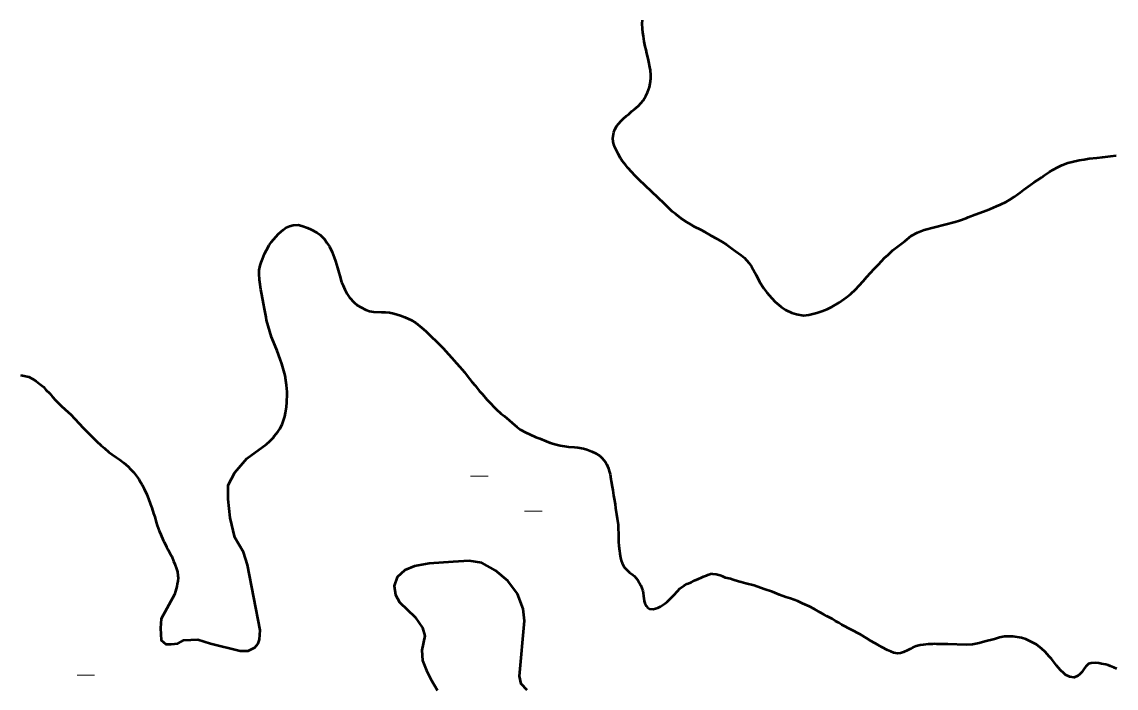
# Model space of a CAD drawing. Header units: metres. Extents: x 531395 to 538605, y 1843190 to 1853105.
# Drawn here: x 535329 to 536395, y 1846548 to 1847196 of the extents above; entities that cross this region are included whole.
import ezdxf

# ---------------------------------------------------------------- set-up
doc = ezdxf.new("R2010")
doc.units = ezdxf.units.M
doc.header["$LTSCALE"] = 4
doc.layers.add('2', color=7, linetype='Continuous', lineweight=53)
doc.layers.add('61', color=7, linetype='Continuous', lineweight=13)

msp = doc.modelspace()

# ---------------------------------------------------------------- linework, layer by layer
at = {"layer": '2'}
for points in [[(536000, 1846988.13), (535994.27, 1846991.41), (535990.11, 1846993.68), (535984.15, 1846996.7), (535980.47, 1846998.93), (535976.68, 1847001.25), (535971.04, 1847004.87), (535965.91, 1847008.93), (535962.35, 1847011.75), (535959.14, 1847014.8), (535954.53, 1847019.31), (535930.19, 1847042.51), (535925.98, 1847046.87), (535923.07, 1847049.85), (535919.05, 1847054.23), (535916.81, 1847057.2), (535913.62, 1847060.91), (535911.8, 1847063.55), (535909.61, 1847067.67), (535908.27, 1847070.27), (535906.48, 1847074.24), (535905.42, 1847076.77), (535904.74, 1847079.35), (535904.52, 1847082.94), (535904.74, 1847085.15), (535905.53, 1847088.94), (535906.48, 1847091.43), (535908.44, 1847094.98), (535909.91, 1847097.05), (535912.5, 1847100.1), (535914.47, 1847101.94), (535917.85, 1847104.71), (535920.01, 1847106.57), (535923.12, 1847109.21), (535925.63, 1847111.31), (535929.33, 1847114.68), (535931.69, 1847117.24), (535933.87, 1847119.77), (535936.76, 1847124.28), (535938.29, 1847127.5), (535940.05, 1847132.74), (535940.98, 1847136.26), (535941.45, 1847141.16), (535941.46, 1847144.39), (535941.18, 1847149.2), (535940.44, 1847152.34), (535939.4, 1847157.26), (535938.73, 1847160.5), (535937.67, 1847165.6), (535936.88, 1847169.12), (535936.11, 1847172.45), (535935.07, 1847177.36), (535934.19, 1847182.48), (535933.59, 1847186.02), (535933.37, 1847189.6), (535933.15, 1847194.71), (535933.33, 1847198.15)], [(536311.21, 1847037.75), (536314.83, 1847040.17), (536317.38, 1847041.89), (536321.98, 1847044.9), (536324.97, 1847046.95), (536329.73, 1847050.17), (536332.91, 1847052.25), (536337.92, 1847054.92), (536341.9, 1847056.71), (536347.73, 1847058.91), (536351.96, 1847060.16), (536358.54, 1847061.59), (536363.48, 1847062.44), (536368.33, 1847063.2), (536376.04, 1847063.9), (536381.3, 1847064.51), (536389.17, 1847065.42), (536394.68, 1847066.35)], [(536000, 1846988.13), (536000.48, 1846987.85), (536004.72, 1846985.68), (536010.93, 1846982.12), (536015.03, 1846979.56), (536020.43, 1846975.62), (536024.05, 1846973.09), (536029.53, 1846969.26), (536032.72, 1846966.4), (536037.05, 1846961.77), (536039.47, 1846958.15), (536042.81, 1846952.27), (536044.01, 1846950.12), (536047.47, 1846943.3), (536051.46, 1846936.73), (536054.48, 1846932.8), (536059.2, 1846927.36), (536062.66, 1846923.77), (536068.35, 1846918.92), (536072.5, 1846915.98), (536078.93, 1846912.92), (536083.28, 1846911.52), (536090.33, 1846910.54), (536095.39, 1846911.12), (536103.08, 1846912.87), (536108.12, 1846914.5), (536113.12, 1846916.5), (536117.88, 1846918.86), (536124.91, 1846923), (536131.77, 1846927.79), (536135.84, 1846931.21), (536141.07, 1846936.09), (536144.12, 1846939.3), (536148.68, 1846944.2), (536151.53, 1846947.57), (536155.92, 1846952.26), (536158.77, 1846955.63), (536163.19, 1846960.14), (536166.07, 1846963.14), (536169.2, 1846966.45), (536172.55, 1846969.59), (536177.15, 1846974.12), (536188.78, 1846982.77), (536195.19, 1846987.95), (536201.18, 1846991.27), (536207.79, 1846993.96), (536238.04, 1847001.52), (536242.06, 1847002.93), (536248.53, 1847005.3), (536250.61, 1847006.21), (536257.44, 1847008.8), (536261.83, 1847010.26), (536268.2, 1847012.71), (536272.28, 1847014.42), (536278.09, 1847016.8), (536282.06, 1847018.6), (536287.56, 1847021.23), (536290.86, 1847023.04), (536295.38, 1847025.94), (536299.05, 1847028.65), (536301.34, 1847030.24), (536304.56, 1847032.8), (536306.66, 1847034.37), (536308.95, 1847035.97), (536311.21, 1847037.75)], [(535567.29, 1846905.99), (535566.8, 1846908.78), (535565.2, 1846916.78), (535564.08, 1846922.16), (535562.5, 1846930.76), (535561.69, 1846935.59), (535560.68, 1846942.83), (535560.43, 1846944.97), (535559.98, 1846951.02), (535560, 1846954.45), (535560.97, 1846959.07), (535561.87, 1846962.1), (535563.1, 1846965.17), (535565.33, 1846970.44), (535567, 1846974.06), (535569.86, 1846978.99), (535572.08, 1846982.17), (535576.13, 1846986.9), (535578.88, 1846989.81), (535583.45, 1846993.68), (535586.44, 1846995.95), (535589.7, 1846997.42), (535593.01, 1846998.39), (535597.92, 1846998.54), (535601.52, 1846997.79), (535607.01, 1846995.83), (535610.7, 1846994.25), (535616.15, 1846991.29), (535619.42, 1846989), (535623.68, 1846984.73), (535625.91, 1846981.31), (535628.44, 1846977.51), (535631.07, 1846972.13), (535633.18, 1846966.86), (535634.34, 1846963.4), (535635.4, 1846960.02), (535636.37, 1846956.7), (535637.56, 1846952.16), (535638.42, 1846949.08), (535640.3, 1846942.95), (535641.69, 1846939.6), (535643.32, 1846935.61), (535645.43, 1846931.85), (535648.15, 1846927.9), (535652.55, 1846923.06), (535655.61, 1846920.49), (535659.01, 1846918.55), (535664.01, 1846915.78), (535667.5, 1846914.52), (535671.31, 1846914.04), (535679.03, 1846913.77), (535682.98, 1846913.64), (535686.79, 1846913.16), (535691.07, 1846912.32), (535697.55, 1846910.48), (535701.92, 1846908.82), (535708.46, 1846905.73), (535712.52, 1846903.11), (535718.21, 1846898.75), (535722.22, 1846895.13), (535728.32, 1846889.4), (535732, 1846885.73), (535737.38, 1846880.42), (535739.26, 1846878.63), (535744.37, 1846872.79), (535747.63, 1846869.16), (535752.26, 1846863.84), (535755.57, 1846860.47), (535759.85, 1846855.28), (535762.71, 1846851.52), (535767.3, 1846845.78), (535770.24, 1846842.11), (535774.62, 1846836.69), (535777.48, 1846833.68), (535781.9, 1846828.68), (535784.87, 1846825.43), (535789.35, 1846820.68), (535790.79, 1846819.09), (535795.54, 1846814.88), (535798.92, 1846812.35), (535803.65, 1846808.3), (535806.54, 1846805.71), (535811, 1846801.88), (535814.37, 1846799.52), (535819.66, 1846796.37), (535823.45, 1846794.72), (535829.36, 1846791.98), (535833.37, 1846790.6), (535839.52, 1846787.98), (535843.54, 1846786.44), (535849.44, 1846784.61), (535853.29, 1846783.81), (535859.34, 1846782.75), (535861.29, 1846782.56), (535867.03, 1846782.06), (535870.5, 1846781.71), (535875.78, 1846780.81), (535879.14, 1846779.95), (535884.04, 1846778.01), (535887.5, 1846776.32), (535891.82, 1846773.65)], [(535361.73, 1846827.9), (535367.04, 1846822.49), (535370.98, 1846818.77), (535376.56, 1846813.91), (535380.1, 1846810.05), (535384.89, 1846804.76), (535388.13, 1846801.29), (535392.66, 1846796.8), (535394.27, 1846795.23), (535398.78, 1846790.91), (535401.71, 1846787.99), (535406.22, 1846783.67), (535409.28, 1846781.1), (535413.73, 1846777.27), (535416.75, 1846775.03), (535421.11, 1846772.02), (535423.99, 1846770.19), (535428.3, 1846766.92), (535432.39, 1846763.39), (535434.69, 1846760.81), (535437.93, 1846757.35), (535439.82, 1846754.81), (535442.68, 1846751.04), (535443.51, 1846749.64), (535446.17, 1846745.43), (535447.85, 1846741.7), (535450.59, 1846736.08), (535452.15, 1846732), (535454.22, 1846726.48), (535455.61, 1846723.13), (535457.17, 1846717.54), (535458.23, 1846714.16), (535459.67, 1846708.98), (535460.71, 1846705.75), (535462.72, 1846700.72), (535464.22, 1846697.14), (535466.52, 1846691.72), (535467.48, 1846689.91), (535469.79, 1846685.08), (535471.31, 1846682.08), (535473.42, 1846678.31), (535474.81, 1846675.72), (535476.59, 1846671.16), (535477.85, 1846668.22), (535479.39, 1846663.55), (535480.31, 1846660.73), (535480.89, 1846657.12), (535481.21, 1846655.07), (535480.79, 1846651.51), (535480.23, 1846649.1), (535479.79, 1846646.46), (535478.49, 1846641.8), (535477.44, 1846638.59), (535464.63, 1846615.02), (535463.98, 1846605.92), (535464.63, 1846594.22), (535469.19, 1846590.32), (535474.39, 1846590.32), (535480.89, 1846590.97), (535486.75, 1846594.22), (535500.4, 1846594.87), (535512.76, 1846590.97), (535541.37, 1846583.82), (535549.18, 1846583.82), (535555.68, 1846587.07), (535558.93, 1846590.97), (535560.23, 1846594.87), (535560.88, 1846603.97), (535548.53, 1846667.69), (535544.63, 1846680.04), (535536.17, 1846694.34), (535531.62, 1846713.2), (535529.67, 1846731.4), (535529.67, 1846745.05), (535536.17, 1846757.41), (535547.88, 1846771.06), (535567.26, 1846785.15), (535569.98, 1846787.64), (535573.65, 1846791.33), (535574.74, 1846792.71), (535578.1, 1846796.94), (535580.08, 1846800.01), (535582.42, 1846804.29), (535583.51, 1846807.18), (535584.86, 1846812.1), (535585.71, 1846815.62), (535586.54, 1846821.4), (535586.98, 1846825.55), (535587.25, 1846834.02), (535587.26, 1846836.11), (535586.61, 1846842.47), (535586.09, 1846846.92), (535585.19, 1846851.83), (535584.16, 1846856.39), (535582.18, 1846863.35), (535580.47, 1846867.99), (535577.39, 1846875.83), (535575.14, 1846881.5), (535572.14, 1846889.42), (535570.26, 1846894.8), (535567.29, 1846905.99)], [(535327.5, 1846852.17), (535329.54, 1846851.91), (535335.63, 1846850.52), (535339.27, 1846848.69), (535342.71, 1846846.41), (535346, 1846843.95), (535349.86, 1846840.89), (535352.19, 1846838.15), (535355.96, 1846834.41), (535358.67, 1846831.22), (535361.73, 1846827.9)], [(535891.82, 1846773.65), (535894.23, 1846771.59), (535897.28, 1846767.68), (535898.48, 1846765.23), (535900.09, 1846761.41), (535900.98, 1846758.75), (535901.82, 1846755.84), (535902.65, 1846750.84), (535903.01, 1846749.21), (535903.83, 1846743.62), (535904.39, 1846740.18), (535905.22, 1846735.18), (535905.7, 1846731.81), (535906.64, 1846726.57), (535907.15, 1846722.87), (535908.19, 1846716.8), (535908.74, 1846712.77), (535909.52, 1846706.76), (535909.78, 1846703.11), (535910.08, 1846697.63), (535910.05, 1846695.71), (535910.13, 1846689.95), (535910.33, 1846686.05), (535910.81, 1846681.17), (535911.21, 1846678.46), (535911.93, 1846674.45), (535912.66, 1846671.78), (535913.64, 1846669.05), (535915.66, 1846665.36), (535917.32, 1846663.29), (535920.59, 1846660.25), (535923.8, 1846657.86), (535925.47, 1846656.38), (535927.26, 1846654.67), (535928.9, 1846652.77), (535931.84, 1846647.6), (535933.53, 1846642.36), (535934.04, 1846640.16), (535934.4, 1846637.03), (535934.63, 1846635.05), (535935.05, 1846632.17), (535935.77, 1846630.25), (535937.11, 1846627.4), (535938.19, 1846625.94), (535940.09, 1846624.74), (535943.88, 1846624.42), (535948.41, 1846625.78), (535950.86, 1846626.99), (535954.9, 1846629.63), (535957.42, 1846631.68), (535961.16, 1846635.45), (535963.86, 1846638.11), (535967.41, 1846642.03), (535969.88, 1846644.57), (535973.8, 1846647.45), (535976.71, 1846649.04), (535981.03, 1846650.71), (535984.13, 1846652.21), (535987.83, 1846654.02), (535990.7, 1846655.23), (535992.73, 1846656.14), (535995.59, 1846657.23), (535997.11, 1846657.72), (536000, 1846658.86)], [(535821.13, 1846545.5), (535815.24, 1846551.71), (535813.53, 1846559.06), (535818.59, 1846613), (535817.02, 1846624.67), (535811.53, 1846639.45), (535802.32, 1846651.97), (535790.26, 1846662.1), (535776.91, 1846669.39), (535764.6, 1846671.41), (535749.07, 1846670.58), (535725.46, 1846668.81), (535711.4, 1846666.43), (535701.93, 1846662.53), (535694.54, 1846655.63), (535691.44, 1846647.08), (535692.75, 1846638.51), (535696.62, 1846631.19), (535711.8, 1846616.46), (535719.23, 1846606.33), (535721.32, 1846598.49), (535718.43, 1846584.36), (535719.05, 1846574.4), (535722.88, 1846564.61), (535727.32, 1846556.07), (535733.64, 1846545.27)], [(536203.97, 1846589.45), (536199.77, 1846588.42), (536196.69, 1846586.98), (536194.38, 1846585.9), (536191.84, 1846584.53), (536187.46, 1846582.67), (536184.62, 1846581.53), (536181.95, 1846581.22), (536178.09, 1846581.85), (536175.24, 1846583.14), (536171.86, 1846584.37), (536166.62, 1846587.55), (536162.58, 1846589.78), (536156.22, 1846593.37), (536151.58, 1846596.08), (536145.75, 1846599.73), (536127.61, 1846609.25), (536124.7, 1846611.07), (536121.25, 1846612.83), (536118.04, 1846614.89), (536112.87, 1846617.54), (536109.95, 1846619.36), (536106.51, 1846621.12), (536100.97, 1846624.54), (536096.1, 1846626.95), (536089.27, 1846629.94), (536084.69, 1846632.11), (536077.62, 1846634.8), (536072.87, 1846636.15), (536066.93, 1846638.43), (536059.86, 1846641.12), (536051.96, 1846643.99), (536042.09, 1846647.44), (536034.02, 1846649.48), (536029.57, 1846650.59), (536026.78, 1846651.34), (536021.73, 1846652.92), (536019.17, 1846653.98), (536014.19, 1846655.02), (536011.63, 1846656.08), (536009.08, 1846657.13), (536005.16, 1846658.3), (536001.89, 1846658.46), (536000, 1846658.86)], [(536395.34, 1846566.22), (536392.49, 1846567.51), (536389.34, 1846569.04), (536387.08, 1846569.86), (536384.59, 1846570.38), (536380.43, 1846571.25), (536377.94, 1846571.77), (536374.38, 1846572.17), (536370.35, 1846571.97), (536367.74, 1846571.13), (536365.32, 1846568.69), (536363.91, 1846566.9), (536361.37, 1846563.1), (536359.43, 1846561.25), (536357.48, 1846559.4), (536353.87, 1846557.9), (536349.48, 1846558.47), (536345.2, 1846560.41), (536343.65, 1846562.12), (536340.61, 1846565.01), (536338.46, 1846567.2), (536336.55, 1846569.68), (536334.64, 1846572.16), (536331.78, 1846575.88), (536329.34, 1846578.3), (536325.58, 1846582.73), (536322.24, 1846585.86), (536317.18, 1846589.87), (536306.84, 1846595.16), (536302.62, 1846596.56), (536294.5, 1846597.64), (536290.44, 1846597.64), (536285.8, 1846597.64), (536281.16, 1846596.67), (536276.33, 1846595.31), (536266.85, 1846592.99), (536261.25, 1846591.44), (536254.67, 1846590.08), (536248.68, 1846589.5), (536230.89, 1846590.41), (536227.4, 1846590.27), (536224.43, 1846590.2), (536220.1, 1846590.24), (536217.91, 1846590.52), (536215.77, 1846590.27), (536211.44, 1846590.31), (536206.64, 1846589.76), (536203.97, 1846589.45)]]:
    msp.add_lwpolyline(points, dxfattribs=at)
at = {"layer": '61'}
for p, q in [((535765.74, 1846754.02), (535782.93, 1846754.02)), ((535818.59, 1846719.75), (535835.78, 1846719.75)), ((535382.59, 1846560.25), (535399.78, 1846560.25))]:
    msp.add_line(p, q, dxfattribs=at)

doc.saveas('drawing.dxf')
